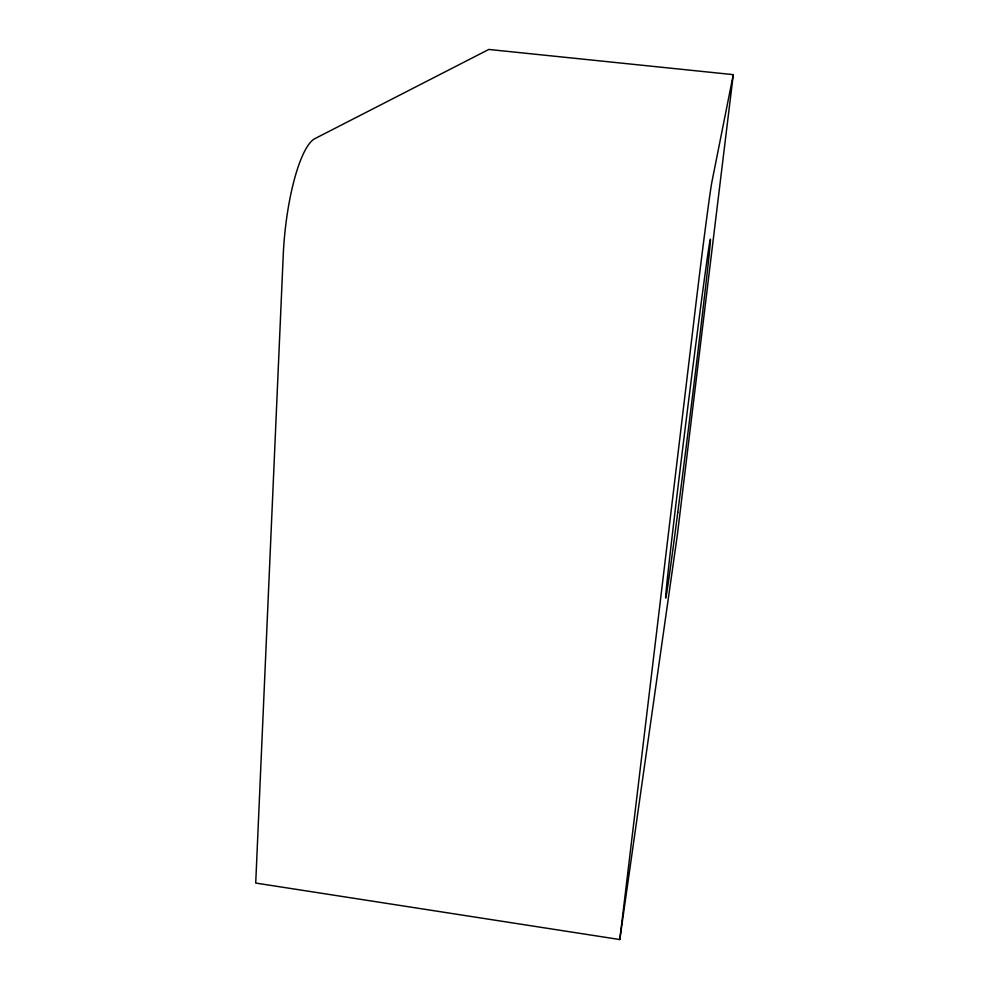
<?xml version="1.0" encoding="UTF-8"?>
<svg xmlns="http://www.w3.org/2000/svg" width="989" height="989" viewBox="0 0 989 989"><rect width="100%" height="100%" fill="white"/><g stroke="black" fill="none" stroke-linecap="round" stroke-linejoin="round"><path stroke-width="1.48" d="M619.794 939.55L695.935 303.833A100.557 1.212 -83 0 1 711.87 182.075L733.282 74.645L488.801 49.45L314.972 138.596A98.232 24.144 -84.2 0 0 283.213 255.607L255.718 883.053L619.794 939.55L677.304 535.309L733.282 74.645M677.774 512.438A180.307 1.644 -82.9 0 0 710.077 240.278A180.307 1.644 -82.9 0 0 675.858 504.786A180.307 1.644 -82.9 0 0 677.774 512.438"/></g></svg>
